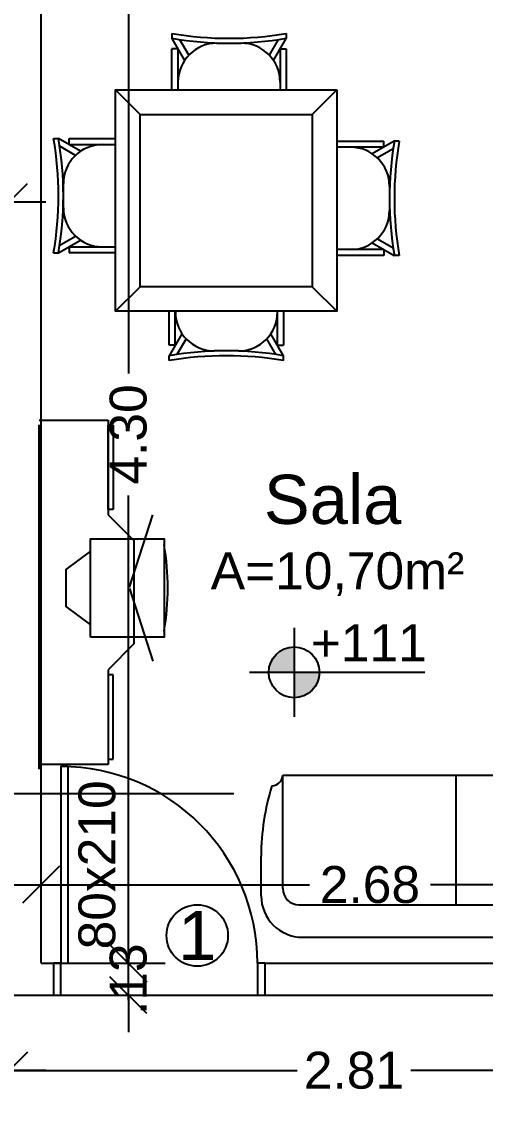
# Model space of a CAD drawing. Extents: x -120 to 178, y 5 to 129.
# Drawn here: x 23.271 to 25.156, y 86.52 to 90.942 of the extents above; entities that cross this region are included whole.
import ezdxf
from ezdxf.enums import TextEntityAlignment as Align

# ---------------------------------------------------------------- set-up
doc = ezdxf.new("R2010")
doc.units = 0
doc.header["$MEASUREMENT"] = 0
doc.layers.get('0').update_dxf_attribs({"linetype": 'CONTINUOUS'})
doc.layers.get('DEFPOINTS').update_dxf_attribs({"linetype": 'CONTINUOUS'})
for name, color, linetype in [('cota', 1, 'CONTINUOUS'), ('janela-porta', 6, 'CONTINUOUS'), ('moveis', 253, 'CONTINUOUS'), ('nivel', 4, 'CONTINUOUS'), ('parede', 2, 'CONTINUOUS'), ('piso', 4, 'CONTINUOUS'), ('texto', 7, 'CONTINUOUS'), ('vegetacao', 82, 'CONTINUOUS')]:
    doc.layers.add(name, color=color, linetype=linetype)
doc.styles.add('ROMANS', font='arial.ttf', dxfattribs={"height": 1.5})
doc.styles.get("Standard").update_dxf_attribs({"font": 'arial.ttf'})
doc.dimstyles.new('cotass', dxfattribs={"dimtxt": 0.15, "dimasz": 0.15, "dimexe": 0.15, "dimexo": 0, "dimgap": 0.05, "dimtad": 0, "dimzin": 4, "dimdsep": 46, "dimtxsty": 'Standard', "dimblk": 'OBLIQUE', "dimcen": 0, "dimdle": 0.15, "dimclrd": 256, "dimclrt": 4, "dimadec": 0, "dimazin": 1, "dimtfac": 1, "dimtix": 1, "dimtofl": 0, "dimtmove": 0, "dimatfit": 3, "dimldrblk": 'OPEN30', "dimfxl": 0, "dimtolj": 1, "dimtzin": 0, "dimlwd": -1, "dimarcsym": 0})

# ---------------------------------------------------------------- blocks, each defined once
blk = doc.blocks.new('_Oblique')
at = {"color": 0, "linetype": 'ByBlock', "lineweight": -2}
blk.add_line((-0.5, -0.5), (0.5, 0.5), dxfattribs=at)
blk = doc.blocks.new('*D172')
at = {"layer": 'cota', "transparency": 16777216}
for p, q in [((23.7043, 91.5637), (23.7043, 89.5113)), ((23.7043, 86.9637), (23.7043, 89.0161))]:
    blk.add_line(p, q, dxfattribs=at)
at = {"layer": 'cota', "color": 0, "lineweight": -2, "transparency": 16777216}
for p, q in [((23.3493, 91.4137), (23.8543, 91.4137)), ((23.3493, 87.1137), (23.8543, 87.1137))]:
    blk.add_line(p, q, dxfattribs=at)
at = {"layer": 'DEFPOINTS', "color": 0, "transparency": 16777216}
for p in [(23.3493, 91.4137), (23.3493, 87.1137), (23.7043, 87.1137)]:
    blk.add_point(p, dxfattribs=at)
at = {"layer": 'cota', "transparency": 16777216, "xscale": 0.15, "yscale": 0.15, "zscale": 0.15}
for p, rotation in [((23.7043, 91.4137), 90), ((23.7043, 87.1137), 270)]:
    blk.add_blockref('_Oblique', p, dxfattribs=dict(at, rotation=rotation))
at = {"layer": 'cota', "color": 4, "transparency": 16777216, "insert": (23.7043, 89.2637), "char_height": 0.15, "attachment_point": 5, "rotation": 90}
blk.add_mtext('\\A1;4.30', dxfattribs=at)
blk = doc.blocks.new('_Open30')
at = {"color": 0, "linetype": 'ByBlock', "lineweight": -2}
for p, q in [((-1, 0.268), (0, 0)), ((0, 0), (-1, -0.268)), ((0, 0), (-1, 0))]:
    blk.add_line(p, q, dxfattribs=at)
blk = doc.blocks.new('*D173')
at = {"layer": 'cota', "transparency": 16777216}
for p, q in [((23.7043, 87.1137), (23.7043, 87.2637)), ((23.7043, 86.9837), (23.7043, 86.8337))]:
    blk.add_line(p, q, dxfattribs=at)
at = {"layer": 'cota', "color": 0, "lineweight": -2, "transparency": 16777216}
for p, q in [((23.3493, 87.1137), (23.8543, 87.1137)), ((23.3493, 86.9837), (23.8543, 86.9837))]:
    blk.add_line(p, q, dxfattribs=at)
at = {"layer": 'DEFPOINTS', "color": 0, "transparency": 16777216}
for p in [(23.3493, 87.1137), (23.3493, 86.9837), (23.7043, 86.9837)]:
    blk.add_point(p, dxfattribs=at)
at = {"layer": 'cota', "transparency": 16777216, "xscale": 0.15, "yscale": 0.15, "zscale": 0.15}
for p, rotation in [((23.7043, 87.1137), 270), ((23.7043, 86.9837), 90)]:
    blk.add_blockref('_Oblique', p, dxfattribs=dict(at, rotation=rotation))
at = {"layer": 'cota', "color": 4, "transparency": 16777216, "insert": (23.7043, 87.0487), "char_height": 0.15, "attachment_point": 5, "rotation": 90}
blk.add_mtext('\\A1;.13', dxfattribs=at)
blk = doc.blocks.new('*D189')
at = {"layer": 'cota', "color": 0, "lineweight": -2, "transparency": 16777216}
for p, q in [((21.7193, 89.8037), (21.7193, 90.3587)), ((23.2193, 89.8037), (23.2193, 90.3587))]:
    blk.add_line(p, q, dxfattribs=at)
at = {"layer": 'cota', "transparency": 16777216}
for p, q in [((21.5693, 90.2087), (22.2318, 90.2087)), ((23.3693, 90.2087), (22.7068, 90.2087))]:
    blk.add_line(p, q, dxfattribs=at)
at = {"layer": 'DEFPOINTS', "color": 0, "transparency": 16777216}
for p in [(21.7193, 90.2087), (21.7193, 89.8037), (23.2193, 89.8037)]:
    blk.add_point(p, dxfattribs=at)
at = {"layer": 'cota', "transparency": 16777216, "xscale": 0.15, "yscale": 0.15, "zscale": 0.15, "rotation": 180}
blk.add_blockref('_Oblique', (21.7193, 90.2087), dxfattribs=at)
at = {"layer": 'cota', "transparency": 16777216, "xscale": 0.15, "yscale": 0.15, "zscale": 0.15}
blk.add_blockref('_Oblique', (23.2193, 90.2087), dxfattribs=at)
at = {"layer": 'cota', "color": 4, "transparency": 16777216, "insert": (22.4693, 90.2087), "char_height": 0.15, "attachment_point": 5}
blk.add_mtext('\\A1;1.50', dxfattribs=at)
blk = doc.blocks.new('*D202')
at = {"layer": 'cota', "color": 0, "lineweight": -2, "transparency": 16777216}
for p, q in [((20.0894, 86.9837), (20.0894, 86.5277)), ((23.2193, 86.9837), (23.2193, 86.5277))]:
    blk.add_line(p, q, dxfattribs=at)
at = {"layer": 'cota', "transparency": 16777216}
for p, q in [((19.9394, 86.6777), (21.4096, 86.6777)), ((23.3693, 86.6777), (21.8991, 86.6777))]:
    blk.add_line(p, q, dxfattribs=at)
at = {"layer": 'DEFPOINTS', "color": 0, "transparency": 16777216}
for p in [(20.0894, 86.9837), (23.2193, 86.9837), (23.2193, 86.6777)]:
    blk.add_point(p, dxfattribs=at)
at = {"layer": 'cota', "transparency": 16777216, "xscale": 0.15, "yscale": 0.15, "zscale": 0.15, "rotation": 180}
blk.add_blockref('_Oblique', (20.0894, 86.6777), dxfattribs=at)
at = {"layer": 'cota', "transparency": 16777216, "xscale": 0.15, "yscale": 0.15, "zscale": 0.15}
blk.add_blockref('_Oblique', (23.2193, 86.6777), dxfattribs=at)
at = {"layer": 'cota', "color": 4, "transparency": 16777216, "insert": (21.6544, 86.6777), "char_height": 0.15, "attachment_point": 5}
blk.add_mtext('\\A1;3.13', dxfattribs=at)
blk = doc.blocks.new('*D203')
at = {"layer": 'cota', "color": 0, "lineweight": -2, "transparency": 16777216}
for p, q in [((23.2193, 86.9837), (23.2193, 86.5277)), ((26.0244, 86.9837), (26.0244, 86.5277))]:
    blk.add_line(p, q, dxfattribs=at)
at = {"layer": 'cota', "transparency": 16777216}
for p, q in [((23.0693, 86.6777), (24.3902, 86.6777)), ((26.1744, 86.6777), (24.8535, 86.6777))]:
    blk.add_line(p, q, dxfattribs=at)
at = {"layer": 'DEFPOINTS', "color": 0, "transparency": 16777216}
for p in [(23.2193, 86.9837), (26.0244, 86.9837), (26.0244, 86.6777)]:
    blk.add_point(p, dxfattribs=at)
at = {"layer": 'cota', "transparency": 16777216, "xscale": 0.15, "yscale": 0.15, "zscale": 0.15, "rotation": 180}
blk.add_blockref('_Oblique', (23.2193, 86.6777), dxfattribs=at)
at = {"layer": 'cota', "transparency": 16777216, "xscale": 0.15, "yscale": 0.15, "zscale": 0.15}
blk.add_blockref('_Oblique', (26.0244, 86.6777), dxfattribs=at)
at = {"layer": 'cota', "color": 4, "transparency": 16777216, "insert": (24.6219, 86.6777), "char_height": 0.15, "attachment_point": 5}
blk.add_mtext('\\A1;2.81', dxfattribs=at)
blk = doc.blocks.new('*D275')
at = {"layer": 'cota', "color": 0, "lineweight": -2, "transparency": 16777216}
for p, q in [((23.3493, 87.1137), (23.3493, 87.5829)), ((26.0244, 87.1137), (26.0244, 87.5829))]:
    blk.add_line(p, q, dxfattribs=at)
at = {"layer": 'cota', "transparency": 16777216}
for p, q in [((23.1993, 87.4329), (24.4406, 87.4329)), ((26.1744, 87.4329), (24.9331, 87.4329))]:
    blk.add_line(p, q, dxfattribs=at)
at = {"layer": 'DEFPOINTS', "color": 0, "transparency": 16777216}
for p in [(26.0244, 87.4329), (23.3493, 87.1137), (26.0244, 87.1137)]:
    blk.add_point(p, dxfattribs=at)
at = {"layer": 'cota', "transparency": 16777216, "xscale": 0.15, "yscale": 0.15, "zscale": 0.15, "rotation": 180}
blk.add_blockref('_Oblique', (23.3493, 87.4329), dxfattribs=at)
at = {"layer": 'cota', "transparency": 16777216, "xscale": 0.15, "yscale": 0.15, "zscale": 0.15}
blk.add_blockref('_Oblique', (26.0244, 87.4329), dxfattribs=at)
at = {"layer": 'cota', "color": 4, "transparency": 16777216, "insert": (24.6868, 87.4329), "char_height": 0.15, "attachment_point": 5}
blk.add_mtext('\\A1;2.68', dxfattribs=at)
blk = doc.blocks.new('NIVEL')
at = {"layer": 'nivel'}
h = blk.add_hatch(color=256, dxfattribs=at)
h.paths.add_polyline_path([(0, 0.1375, 0.414214), (-0.1375, 0), (0, 0)])
h.paths.add_polyline_path([(0, 0), (0, -0.1375, 0.414214), (0.1375, 0)])
for p, q in [((0, 0.2417), (0, -0.2417)), ((0.7095, 0), (-0.2418, 0))]:
    blk.add_line(p, q, dxfattribs=at)
blk.add_circle((0, 0), 0.1375, dxfattribs=at)

msp = doc.modelspace()

# ---------------------------------------------------------------- hatches: boundary and pattern name
at = {"layer": 'vegetacao'}
h = msp.add_hatch(dxfattribs=at)
h.set_pattern_fill('ANGLE', color=256, scale=2, style=0)
h.set_pattern_definition([(0, (4.21934, 69.4), (0, 0.55), [0.4, -0.15]), (90, (4.21934, 69.4), (-0.55, 3e-17), [0.4, -0.15])])
edge = h.paths.add_edge_path()
edge.add_line((33.5894, 75.9237), (33.5894, 116.2837))
edge.add_line((33.5894, 116.2837), (9.8693, 116.2837))
edge.add_line((9.8693, 116.2837), (9.8693, 110.2837))
edge.add_line((9.8693, 110.2837), (27.5894, 110.2837))
edge.add_arc((27.5894, 107.2837), 3, 0, 90, ccw=False)
edge.add_line((30.5894, 107.2837), (30.5894, 75.9237))
edge.add_line((30.5894, 75.9237), (33.5894, 75.9237))
h = msp.add_hatch(dxfattribs=at)
h.set_pattern_fill('TRACOS2', color=256, scale=2, style=0)
h.set_pattern_definition([(0, (1.44, 0.96), (0.88, 1.52), [0.08, -1.34, 0.06, -0.58, 0.12, -1.42]), (5, (0.54, 1.68), (0.787509, 1.554551), [0.16, -1.34, 0.12, -0.58, 0.24, -1.42]), (10, (1.06, 1.78), (0.53784, 1.902295), [0.14, -0.34, 0.18, -1.06, 0.1, -1.32]), (15, (0.7, 1.96), (0.450046, 1.797737), [0.28, -0.34, 0.3, -1.06, 0.22, -1.32]), (20, (0.86, 1.14), (0.889806, 1.473175), [0.16, -1.1, 0.14, -0.82, 0.1, -0.64]), (25, (1.14, 0.86), (0.9972314, 1.458057), [0.22, -1.1, 0.28, -0.82, 0.24, -0.64]), (30, (1.44, 1.02), (-0.146462, 1.69368), [0.1, -0.66, 0.08, -0.98, 0.06, -1.3]), (35, (0.54, 0.3), (0.148824, 1.9842), [0.22, -0.66, 0.16, -0.98, 0.12, -1.3]), (40, (0.88, 1.46), (0.225573, 1.442469), [0.08, -0.88, 0.06, -0.56, 0.16, -1.02]), (45, (0.88, 0.74), (-0.410122, 1.965757), [0.16, -0.88, 0.12, -0.56, 0.3, -1.02]), (50, (1.18, 0.74), (-0.534986, 1.571557), [0.04, -0.74, 0.1, -1.22, 0.12, -0.62]), (60, (1.24, 0.88), (-0.663154, 1.491384), [0.1, -0.82, 0.04, -0.96, 0.08, -0.74]), (65, (0.52, 0.88), (-0.486328, 2.080453), [0.22, -0.82, 0.08, -0.96, 0.16, -0.74]), (70, (1.02, 0.64), (-0.732615, 1.437246), [0.06, -0.38, 0.12, -0.64, 0.08, -0.88]), (75, (0.3, 0.46), (-1.550558, 1.554275), [0.12, -0.38, 0.24, -0.64, 0.16, -0.88]), (80, (1.12, 1.82), (-1.390436, 1.09813), [0.14, -0.88, 0.06, -1.04, 0.12, -0.98]), (85, (1.3, 0.38), (-1.660168, 0.988455), [0.28, -0.88, 0.12, -1.04, 0.24, -0.98]), (90, (1.24, 0.96), (-1.76, 0.74), [0.12, -0.62, 0.08, -1.22, 0.04, -1.24]), (95, (0.52, 1.68), (-1.88055, 1.30105), [0.24, -0.62, 0.08, -1.22, 0.08, -1.24]), (100, (0.92, 1.58), (-1.653143, 0.967635), [0.14, -0.78, 0.12, -0.64, 0.14, -1.46]), (105, (1.28, 1.94), (-1.731187, 0.819872), [0.28, -0.78, 0.24, -0.64, 0.28, -1.46]), (110, (0.78, 0.44), (-1.602936, 0.544608), [0.16, -0.52, 0.08, -1.06, 0.12, -1.16]), (115, (1.86, 0.44), (-1.644302, 0.40283), [0.3, -0.52, 0.16, -1.06, 0.24, -1.16]), (120, (0.24, 0.68), (-1.911, 0.189948), [0.1, -1.34, 0.12, -0.62, 0.14, -0.82]), (125, (0.42, 0.86), (-2.170974, 0.066875), [0.22, -1.34, 0.24, -0.62, 0.28, -0.82]), (130, (0.68, 0.24), (-1.860718, 0.475107), [0.06, -0.44, 0.08, -0.86, 0.16, -1.12]), (135, (0.86, 0.42), (-2.149605, 0.311127), [0.12, -0.44, 0.16, -0.86, 0.3, -1.12]), (140, (0.08, 1.84), (-1.470646, -0.228038), [0.12, -0.72, 0.14, -0.62, 0.08, -0.84]), (145, (0.88, 0.58), (-1.548418, -0.502793), [0.24, -0.72, 0.28, -0.62, 0.16, -0.84]), (150, (1.74, 0.12), (-1.3655, -0.805115), [0.08, -0.56, 0.16, -1.24, 0.14, -1.14]), (155, (1.56, 1.22), (-1.77954, -0.692849), [0.16, -0.56, 0.3, -1.24, 0.28, -1.14]), (160, (0.42, 1.24), (-1.586007, -1.082858), [0.12, -0.84, 0.1, -0.76, 0.08, -1.22]), (165, (0.24, 0.52), (-1.706049, -1.344246), [0.24, -0.84, 0.22, -0.76, 0.16, -1.22]), (170, (0.54, 0.76), (-1.437627, -1.127488), [0.18, -0.66, 0.12, -0.9, 0.16, -0.88]), (175, (1.44, 1.66), (-1.365265, -1.607125), [0.22, -0.66, 0.24, -0.9, 0.26, -0.88])])
h.paths.add_polyline_path([(33.5894, 116.2837), (21.7193, 116.2837), (21.7193, 110.2837), (27.5894, 110.2837, -0.414214), (30.5894, 107.2837), (30.5894, 76.1987), (31.8894, 76.1987), (31.8894, 76.1487), (30.5894, 76.1487), (30.5894, 75.9237), (33.5894, 75.9237)])

# ---------------------------------------------------------------- linework, layer by layer
at = {"layer": 'cota'}
msp.add_line((23.2193, 87.8037), (24.1333, 87.8037), dxfattribs=at)
at = {"layer": 'cota', "color": 6}
msp.add_circle((23.9845, 87.2265), 0.125, dxfattribs=at)
at = {"layer": 'janela-porta', "color": 6, "linetype": 'Continuous'}
msp.add_lwpolyline([(23.4293, 87.1137), (23.4593, 87.1137), (23.4593, 87.9137), (23.4293, 87.9137), (23.4293, 87.1137)], close=True, dxfattribs=at)
for points in [[(23.3993, 86.9837), (23.4293, 86.9837), (23.4293, 87.1137), (23.3993, 87.1137)], [(24.2593, 87.1137), (24.2293, 87.1137), (24.2293, 86.9837), (24.2593, 86.9837)]]:
    msp.add_lwpolyline(points, dxfattribs=at)
msp.add_arc((23.4293, 87.1137), 0.8, 0, 90, dxfattribs=at)
at = {"layer": 'moveis'}
for p, q in [((23.8813, 90.8943), (23.8813, 90.8744)), ((23.8813, 90.8744), (23.9331, 90.7848)), ((23.9128, 90.8694), (23.9497, 90.8055)), ((24.278, 90.8055), (24.3149, 90.8694)), ((24.2947, 90.7848), (24.3464, 90.8744)), ((24.3464, 90.8943), (24.3464, 90.8744)), ((23.8813, 90.6646), (23.8813, 90.8316)), ((23.9061, 90.8316), (23.8813, 90.8316)), ((23.9061, 90.8316), (23.9061, 90.6646)), ((24.0644, 90.8547), (24.1633, 90.8547)), ((24.3217, 90.8316), (24.3217, 90.6646)), ((24.3217, 90.8316), (24.3464, 90.8316)), ((24.3464, 90.8316), (24.3464, 90.6646)), ((23.7522, 90.5646), (23.6522, 90.6646)), ((24.5522, 90.6646), (24.4522, 90.5646)), ((23.4004, 90.4671), (23.4203, 90.4671)), ((23.51, 90.4153), (23.4203, 90.4671)), ((23.4893, 90.3987), (23.4254, 90.4356)), ((23.4632, 90.4671), (23.6522, 90.4671)), ((23.4632, 90.4423), (23.4632, 90.4671)), ((23.4632, 90.4423), (23.6522, 90.4423)), ((24.5522, 90.4563), (24.7431, 90.4563)), ((24.7431, 90.4316), (24.5522, 90.4316)), ((24.7859, 90.4563), (24.6963, 90.4046)), ((24.7431, 90.4316), (24.7431, 90.4563)), ((24.8058, 90.4563), (24.7859, 90.4563)), ((24.7809, 90.4249), (24.717, 90.388)), ((23.44, 90.185), (23.44, 90.284)), ((24.7662, 90.2733), (24.7662, 90.1743)), ((23.4203, 90.002), (23.51, 90.0537)), ((23.4254, 90.0335), (23.4893, 90.0704)), ((24.6963, 90.043), (24.7859, 89.9912)), ((24.717, 90.0596), (24.7809, 90.0227)), ((23.4004, 90.002), (23.4203, 90.002)), ((23.4632, 90.0267), (23.6522, 90.0267)), ((23.4632, 90.0267), (23.4632, 90.002)), ((23.6522, 90.002), (23.4632, 90.002)), ((24.7431, 90.016), (24.5522, 90.016)), ((24.7431, 89.9912), (24.5522, 89.9912)), ((24.7431, 90.016), (24.7431, 89.9912)), ((24.8058, 89.9912), (24.7859, 89.9912)), ((23.7522, 89.8646), (23.6522, 89.7646)), ((24.4522, 89.8646), (24.5522, 89.7646)), ((23.8706, 89.6267), (23.8706, 89.7646)), ((23.8953, 89.6267), (23.8953, 89.7646)), ((24.3109, 89.6267), (24.3109, 89.7646)), ((24.3357, 89.7646), (24.3357, 89.6267)), ((23.9223, 89.6735), (23.8706, 89.5839)), ((23.939, 89.6528), (23.9021, 89.5889)), ((24.3042, 89.5889), (24.2673, 89.6528)), ((24.3357, 89.5839), (24.2839, 89.6735)), ((23.8953, 89.6267), (23.8706, 89.6267)), ((24.1526, 89.6036), (24.0536, 89.6036)), ((24.3109, 89.6267), (24.3357, 89.6267)), ((23.8706, 89.564), (23.8706, 89.5839)), ((24.3357, 89.564), (24.3357, 89.5839)), ((23.342, 89.3223), (23.622, 89.3223)), ((23.622, 89.3223), (23.622, 88.9373)), ((23.342, 87.9023), (23.342, 89.3023)), ((23.622, 88.9583), (23.622, 89.3013)), ((23.622, 89.3013), (23.643, 89.3013)), ((23.643, 89.3013), (23.643, 88.9583)), ((23.643, 88.9583), (23.622, 88.9583)), ((23.622, 88.9373), (23.727, 88.8323)), ((23.7089, 88.6423), (23.8033, 88.9375)), ((23.727, 88.8323), (23.727, 88.4123)), ((23.7089, 88.6368), (23.8033, 88.3417)), ((23.727, 88.4123), (23.622, 88.3073)), ((23.622, 88.3073), (23.622, 87.9223)), ((23.622, 88.2863), (23.622, 87.9433)), ((23.643, 88.2863), (23.622, 88.2863)), ((23.643, 87.9433), (23.643, 88.2863)), ((23.622, 87.9223), (23.342, 87.9223)), ((23.622, 87.9433), (23.643, 87.9433)), ((24.3322, 87.4173), (24.3322, 87.8791)), ((24.3322, 87.8791), (25.7396, 87.8791)), ((25.0359, 87.8791), (25.0359, 87.3513)), ((24.2442, 87.388), (24.2442, 87.5491)), ((24.3982, 87.3513), (25.6736, 87.3513)), ((24.4128, 87.2193), (25.6589, 87.2193))]:
    msp.add_line(p, q, dxfattribs=at)
for points in [[(24.5522, 90.6646), (24.5522, 89.7646), (23.6522, 89.7646), (23.6522, 90.6646), (24.5522, 90.6646)], [(24.4522, 90.5646), (24.4522, 89.8646), (23.7522, 89.8646), (23.7522, 90.5646), (24.4522, 90.5646)], [(23.5498, 88.4396), (23.5498, 88.8396), (23.8498, 88.8396), (23.8498, 88.4396), (23.5498, 88.4396)]]:
    msp.add_lwpolyline(points, close=True, dxfattribs=at)
msp.add_lwpolyline([(23.5498, 88.7896), (23.4498, 88.7146), (23.4498, 88.5646), (23.5498, 88.4896)], dxfattribs=at)
for centre, radius, start, end in [((24.1139, 92.2507), 1.3762, 260.271, 279.729), ((24.1139, 92.2309), 1.3762, 260.271, 279.729), ((24.0644, 90.6964), 0.1583, 90, 180), ((24.1633, 90.6964), 0.1583, 0, 90), ((22.0441, 90.2345), 1.3762, 350.271, 9.729), ((22.0639, 90.2345), 1.3762, 350.271, 9.729), ((23.5984, 90.284), 0.1583, 90, 180), ((24.6079, 90.2733), 0.1583, 0, 90), ((26.1424, 90.2238), 1.3762, 170.271, 189.729), ((26.1622, 90.2238), 1.3762, 170.271, 189.729), ((23.5984, 90.185), 0.1583, 180, 270), ((24.6079, 90.1743), 0.1583, 270, 0), ((24.0537, 89.7619), 0.1583, 180, 270), ((24.1526, 89.7619), 0.1583, 270, 0), ((24.1031, 88.2274), 1.3762, 80.271, 99.729), ((24.1031, 88.2076), 1.3762, 80.271, 99.729), ((22.817, 88.6396), 1.0475, 350.3828, 9.6172), ((24.2882, 87.8791), 0.044, 270, 359.997), ((25.2144, 87.5463), 0.9702, 162.6817, 179.8277), ((24.4129, 87.388), 0.1686, 180, 270), ((24.3982, 87.4173), 0.066, 180, 270)]:
    msp.add_arc(centre, radius, start, end, dxfattribs=at)
at = {"layer": 'parede'}
for p, q in [((23.3493, 87.1137), (23.3493, 91.4137)), ((23.3493, 87.1137), (23.3993, 87.1137)), ((23.3993, 87.1137), (23.3993, 86.9837)), ((24.2593, 87.1137), (26.0244, 87.1137)), ((24.2593, 87.1137), (24.2593, 86.9837)), ((23.2193, 86.9837), (23.3993, 86.9837)), ((24.2593, 86.9837), (26.0244, 86.9837))]:
    msp.add_line(p, q, dxfattribs=at)
at = {"layer": 'piso'}
msp.add_line((23.3993, 86.9837), (24.2593, 86.9837), dxfattribs=at)

# ---------------------------------------------------------------- block references
at = {"layer": 'nivel', "xscale": 0.75, "yscale": 0.75, "zscale": 0.75}
msp.add_blockref('NIVEL', (24.3784, 88.2965), dxfattribs=at)

# ---------------------------------------------------------------- texts
at = {"layer": 'cota', "color": 6, "style": 'ROMANS'}
msp.add_text('1', height=0.2, dxfattribs=at).set_placement((23.9845, 87.2265), align=Align.MIDDLE_CENTER)
at = {"layer": 'texto'}
for s, height, p in [('Sala', 0.2, (24.5349, 88.8399)), ('A=10,70m²', 0.15, (24.5547, 88.5897)), ('+111', 0.15, (24.6817, 88.2965))]:
    msp.add_text(s, height=height, dxfattribs=at).set_placement(p, align=Align.BOTTOM_CENTER)
msp.add_text('80x210', height=0.15, rotation=90, dxfattribs=at).set_placement((23.6962, 87.5137), align=Align.BOTTOM_CENTER)

# ---------------------------------------------------------------- dimensions: what is measured, and where the dimension line sits
at = {"layer": 'cota'}
for base, p1, p2, picture, middle in [((23.7043, 87.1137), (23.3493, 91.4137), (23.3493, 87.1137), '*D172', (23.7043, 89.2637)), ((23.7043, 86.9837), (23.3493, 87.1137), (23.3493, 86.9837), '*D173', (23.7043, 87.0487))]:
    dim = msp.add_linear_dim(base=base, p1=p1, p2=p2, angle=90, dimstyle='cotass', override={"dimtmove": 1}, dxfattribs=at)
    dim.commit()
    dim.dimension.update_dxf_attribs({"geometry": picture, "text_midpoint": middle})
for base, p1, p2, picture, middle in [((21.7193, 90.2087), (23.2193, 89.8037), (21.7193, 89.8037), '*D189', (22.4693, 90.2087)), ((26.0244, 87.4329), (23.3493, 87.1137), (26.0244, 87.1137), '*D275', (24.6868, 87.4329)), ((23.2193, 86.6777), (20.0894, 86.9837), (23.2193, 86.9837), '*D202', (21.6544, 86.6777)), ((26.0244, 86.6777), (23.2193, 86.9837), (26.0244, 86.9837), '*D203', (24.6219, 86.6777))]:
    dim = msp.add_linear_dim(base=base, p1=p1, p2=p2, dimstyle='cotass', dxfattribs=at)
    dim.commit()
    dim.dimension.update_dxf_attribs({"geometry": picture, "text_midpoint": middle})

doc.saveas('drawing.dxf')
